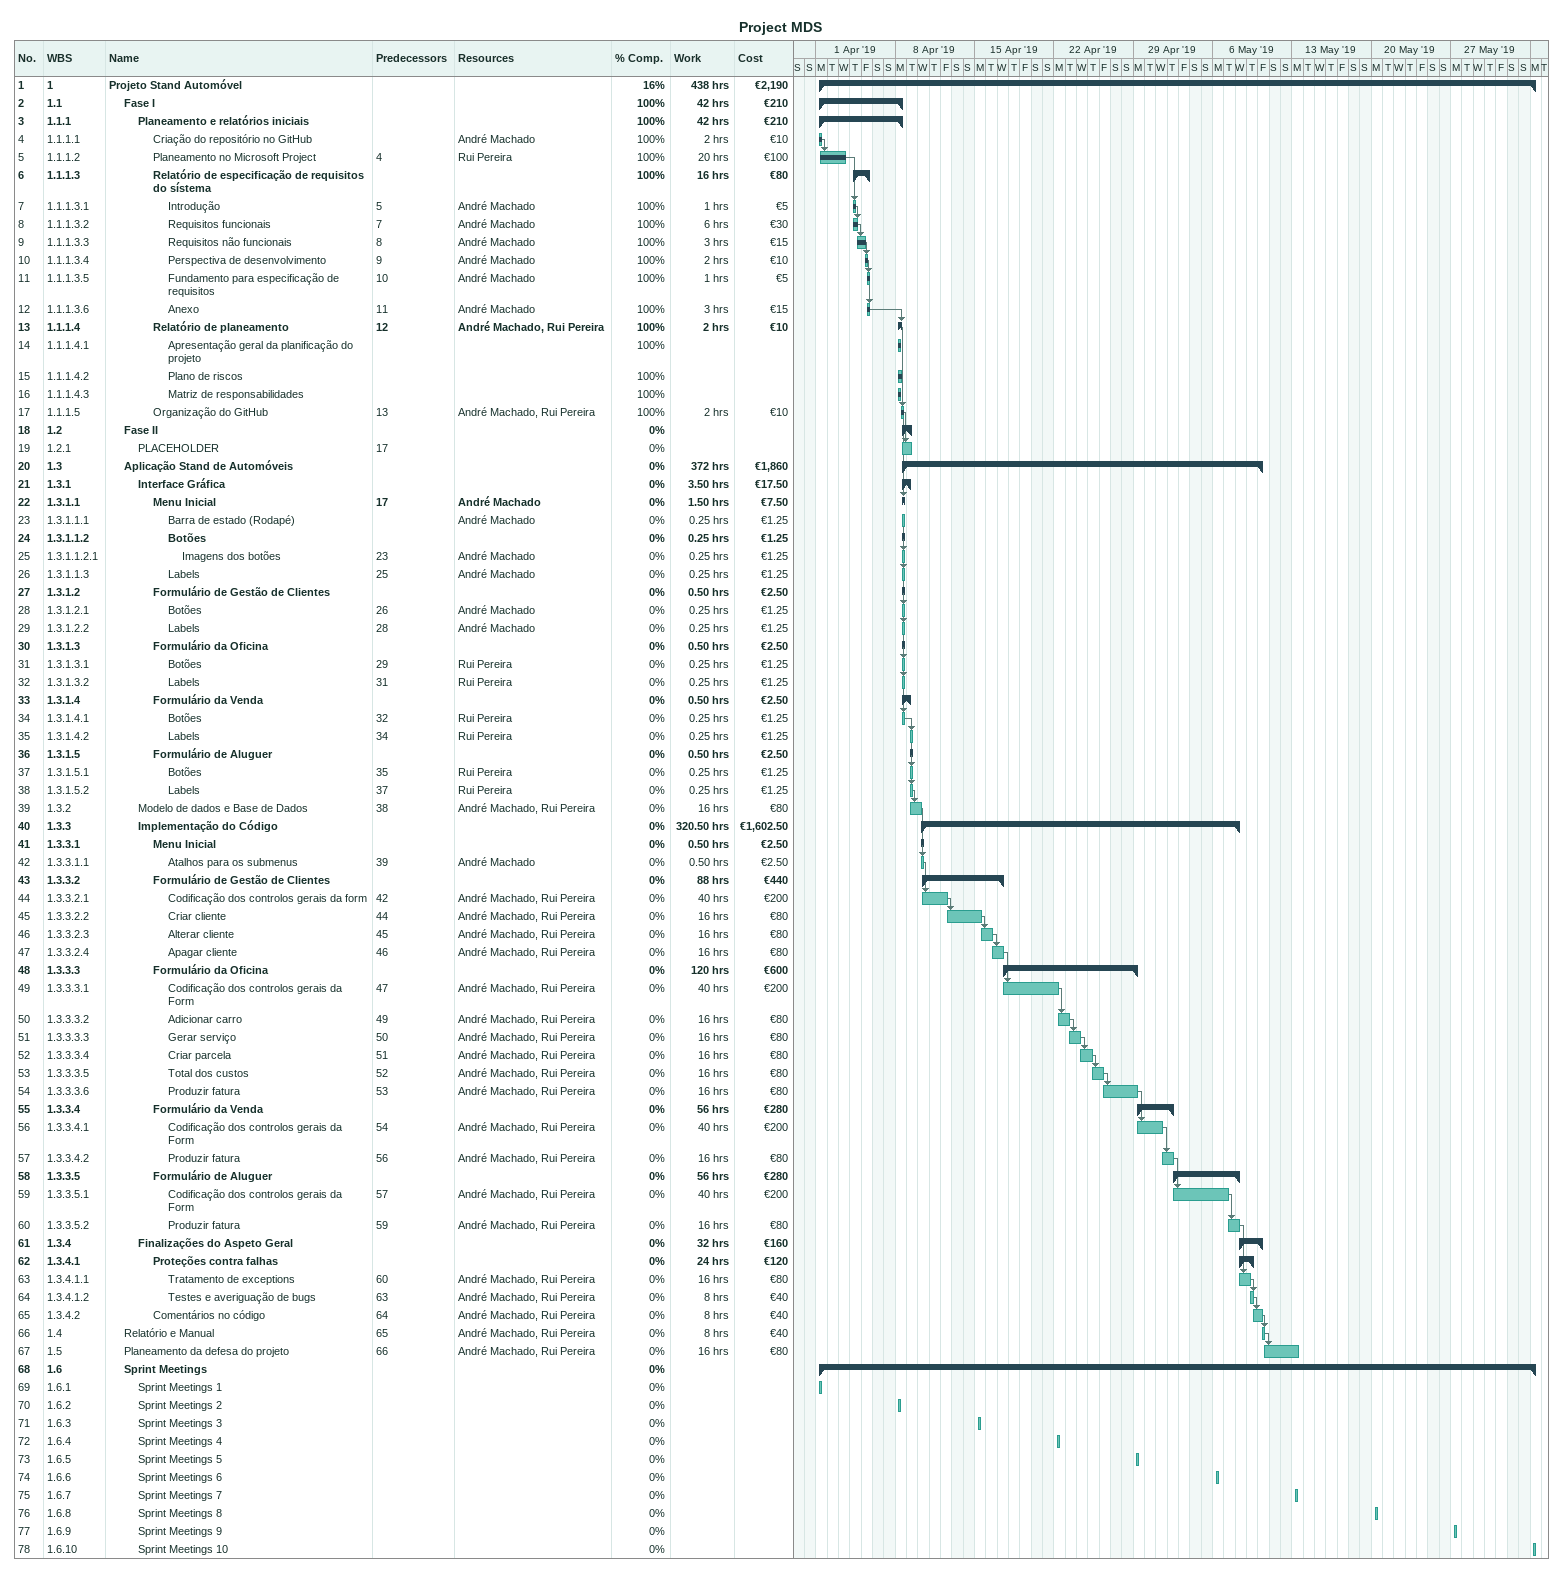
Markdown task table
Project MDS

| ID | WBS | Task | Start | Finish | Predecessors | Resources | % complete | Work (h) | Cost (€) |
|---|---|---|---|---|---|---|---|---|---|
| 1 | 1 | **Projeto Stand Automóvel** | 2019-04-01 | 2019-06-03 |  |  | 16 | 438 | 2190 |
| 2 | 1.1 | **Fase I** | 2019-04-01 | 2019-04-08 |  |  | 100 | 42 | 210 |
| 3 | 1.1.1 | **Planeamento e relatórios iniciais** | 2019-04-01 | 2019-04-08 |  |  | 100 | 42 | 210 |
| 4 | 1.1.1.1 | Criação do repositório no GitHub | 2019-04-01 | 2019-04-01 |  | André Machado | 100 | 2 | 10 |
| 5 | 1.1.1.2 | Planeamento no Microsoft Project | 2019-04-01 | 2019-04-03 | 4 | Rui Pereira | 100 | 20 | 100 |
| 6 | 1.1.1.3 | **Relatório de especificação de requisitos do sístema** | 2019-04-04 | 2019-04-05 |  |  | 100 | 16 | 80 |
| 7 | 1.1.1.3.1 | Introdução | 2019-04-04 | 2019-04-04 | 5 | André Machado | 100 | 1 | 5 |
| 8 | 1.1.1.3.2 | Requisitos funcionais | 2019-04-04 | 2019-04-04 | 7 | André Machado | 100 | 6 | 30 |
| 9 | 1.1.1.3.3 | Requisitos não funcionais | 2019-04-04 | 2019-04-05 | 8 | André Machado | 100 | 3 | 15 |
| 10 | 1.1.1.3.4 | Perspectiva de desenvolvimento | 2019-04-05 | 2019-04-05 | 9 | André Machado | 100 | 2 | 10 |
| 11 | 1.1.1.3.5 | Fundamento para especificação de requisitos | 2019-04-05 | 2019-04-05 | 10 | André Machado | 100 | 1 | 5 |
| 12 | 1.1.1.3.6 | Anexo | 2019-04-05 | 2019-04-05 | 11 | André Machado | 100 | 3 | 15 |
| 13 | 1.1.1.4 | **Relatório de planeamento** | 2019-04-08 | 2019-04-08 | 12 | André Machado, Rui Pereira | 100 | 2 | 10 |
| 14 | 1.1.1.4.1 | Apresentação geral da planificação do projeto | 2019-04-08 | 2019-04-08 |  |  | 100 |  |  |
| 15 | 1.1.1.4.2 | Plano de riscos | 2019-04-08 | 2019-04-08 |  |  | 100 |  |  |
| 16 | 1.1.1.4.3 | Matriz de responsabilidades | 2019-04-08 | 2019-04-08 |  |  | 100 |  |  |
| 17 | 1.1.1.5 | Organização do GitHub | 2019-04-08 | 2019-04-08 | 13 | André Machado, Rui Pereira | 100 | 2 | 10 |
| 18 | 1.2 | **Fase II** | 2019-04-08 | 2019-04-09 |  |  | 0 |  |  |
| 19 | 1.2.1 | PLACEHOLDER | 2019-04-08 | 2019-04-09 | 17 |  | 0 |  |  |
| 20 | 1.3 | **Aplicação Stand de Automóveis** | 2019-04-08 | 2019-05-10 |  |  | 0 | 372 | 1860 |
| 21 | 1.3.1 | **Interface Gráfica** | 2019-04-08 | 2019-04-09 |  |  | 0 | 3.50 | 17.50 |
| 22 | 1.3.1.1 | **Menu Inicial** | 2019-04-08 | 2019-04-08 | 17 | André Machado | 0 | 1.50 | 7.50 |
| 23 | 1.3.1.1.1 | Barra de estado (Rodapé) | 2019-04-08 | 2019-04-08 |  | André Machado | 0 | 0.25 | 1.25 |
| 24 | 1.3.1.1.2 | **Botões** | 2019-04-08 | 2019-04-08 |  |  | 0 | 0.25 | 1.25 |
| 25 | 1.3.1.1.2.1 | Imagens dos botões | 2019-04-08 | 2019-04-08 | 23 | André Machado | 0 | 0.25 | 1.25 |
| 26 | 1.3.1.1.3 | Labels | 2019-04-08 | 2019-04-08 | 25 | André Machado | 0 | 0.25 | 1.25 |
| 27 | 1.3.1.2 | **Formulário de Gestão de Clientes** | 2019-04-08 | 2019-04-08 |  |  | 0 | 0.50 | 2.50 |
| 28 | 1.3.1.2.1 | Botões | 2019-04-08 | 2019-04-08 | 26 | André Machado | 0 | 0.25 | 1.25 |
| 29 | 1.3.1.2.2 | Labels | 2019-04-08 | 2019-04-08 | 28 | André Machado | 0 | 0.25 | 1.25 |
| 30 | 1.3.1.3 | **Formulário da Oficina** | 2019-04-08 | 2019-04-08 |  |  | 0 | 0.50 | 2.50 |
| 31 | 1.3.1.3.1 | Botões | 2019-04-08 | 2019-04-08 | 29 | Rui Pereira | 0 | 0.25 | 1.25 |
| 32 | 1.3.1.3.2 | Labels | 2019-04-08 | 2019-04-08 | 31 | Rui Pereira | 0 | 0.25 | 1.25 |
| 33 | 1.3.1.4 | **Formulário da Venda** | 2019-04-08 | 2019-04-09 |  |  | 0 | 0.50 | 2.50 |
| 34 | 1.3.1.4.1 | Botões | 2019-04-08 | 2019-04-08 | 32 | Rui Pereira | 0 | 0.25 | 1.25 |
| 35 | 1.3.1.4.2 | Labels | 2019-04-09 | 2019-04-09 | 34 | Rui Pereira | 0 | 0.25 | 1.25 |
| 36 | 1.3.1.5 | **Formulário de Aluguer** | 2019-04-09 | 2019-04-09 |  |  | 0 | 0.50 | 2.50 |
| 37 | 1.3.1.5.1 | Botões | 2019-04-09 | 2019-04-09 | 35 | Rui Pereira | 0 | 0.25 | 1.25 |
| 38 | 1.3.1.5.2 | Labels | 2019-04-09 | 2019-04-09 | 37 | Rui Pereira | 0 | 0.25 | 1.25 |
| 39 | 1.3.2 | Modelo de dados e Base de Dados | 2019-04-09 | 2019-04-10 | 38 | André Machado, Rui Pereira | 0 | 16 | 80 |
| 40 | 1.3.3 | **Implementação do Código** | 2019-04-10 | 2019-05-08 |  |  | 0 | 320.50 | 1602.50 |
| 41 | 1.3.3.1 | **Menu Inicial** | 2019-04-10 | 2019-04-10 |  |  | 0 | 0.50 | 2.50 |
| 42 | 1.3.3.1.1 | Atalhos para os submenus | 2019-04-10 | 2019-04-10 | 39 | André Machado | 0 | 0.50 | 2.50 |
| 43 | 1.3.3.2 | **Formulário de Gestão de Clientes** | 2019-04-10 | 2019-04-17 |  |  | 0 | 88 | 440 |
| 44 | 1.3.3.2.1 | Codificação dos controlos gerais da form | 2019-04-10 | 2019-04-12 | 42 | André Machado, Rui Pereira | 0 | 40 | 200 |
| 45 | 1.3.3.2.2 | Criar cliente | 2019-04-12 | 2019-04-15 | 44 | André Machado, Rui Pereira | 0 | 16 | 80 |
| 46 | 1.3.3.2.3 | Alterar cliente | 2019-04-15 | 2019-04-16 | 45 | André Machado, Rui Pereira | 0 | 16 | 80 |
| 47 | 1.3.3.2.4 | Apagar cliente | 2019-04-16 | 2019-04-17 | 46 | André Machado, Rui Pereira | 0 | 16 | 80 |
| 48 | 1.3.3.3 | **Formulário da Oficina** | 2019-04-17 | 2019-04-29 |  |  | 0 | 120 | 600 |
| 49 | 1.3.3.3.1 | Codificação dos controlos gerais da Form | 2019-04-17 | 2019-04-22 | 47 | André Machado, Rui Pereira | 0 | 40 | 200 |
| 50 | 1.3.3.3.2 | Adicionar carro | 2019-04-22 | 2019-04-23 | 49 | André Machado, Rui Pereira | 0 | 16 | 80 |
| 51 | 1.3.3.3.3 | Gerar serviço | 2019-04-23 | 2019-04-24 | 50 | André Machado, Rui Pereira | 0 | 16 | 80 |
| 52 | 1.3.3.3.4 | Criar parcela | 2019-04-24 | 2019-04-25 | 51 | André Machado, Rui Pereira | 0 | 16 | 80 |
| 53 | 1.3.3.3.5 | Total dos custos | 2019-04-25 | 2019-04-26 | 52 | André Machado, Rui Pereira | 0 | 16 | 80 |
| 54 | 1.3.3.3.6 | Produzir fatura | 2019-04-26 | 2019-04-29 | 53 | André Machado, Rui Pereira | 0 | 16 | 80 |
| 55 | 1.3.3.4 | **Formulário da Venda** | 2019-04-29 | 2019-05-02 |  |  | 0 | 56 | 280 |
| 56 | 1.3.3.4.1 | Codificação dos controlos gerais da Form | 2019-04-29 | 2019-05-01 | 54 | André Machado, Rui Pereira | 0 | 40 | 200 |
| 57 | 1.3.3.4.2 | Produzir fatura | 2019-05-01 | 2019-05-02 | 56 | André Machado, Rui Pereira | 0 | 16 | 80 |
| 58 | 1.3.3.5 | **Formulário de Aluguer** | 2019-05-02 | 2019-05-08 |  |  | 0 | 56 | 280 |
| 59 | 1.3.3.5.1 | Codificação dos controlos gerais da Form | 2019-05-02 | 2019-05-07 | 57 | André Machado, Rui Pereira | 0 | 40 | 200 |
| 60 | 1.3.3.5.2 | Produzir fatura | 2019-05-07 | 2019-05-08 | 59 | André Machado, Rui Pereira | 0 | 16 | 80 |
| 61 | 1.3.4 | **Finalizações do Aspeto Geral** | 2019-05-08 | 2019-05-10 |  |  | 0 | 32 | 160 |
| 62 | 1.3.4.1 | **Proteções contra falhas** | 2019-05-08 | 2019-05-09 |  |  | 0 | 24 | 120 |
| 63 | 1.3.4.1.1 | Tratamento de exceptions | 2019-05-08 | 2019-05-09 | 60 | André Machado, Rui Pereira | 0 | 16 | 80 |
| 64 | 1.3.4.1.2 | Testes e averiguação de bugs | 2019-05-09 | 2019-05-09 | 63 | André Machado, Rui Pereira | 0 | 8 | 40 |
| 65 | 1.3.4.2 | Comentários no código | 2019-05-09 | 2019-05-10 | 64 | André Machado, Rui Pereira | 0 | 8 | 40 |
| 66 | 1.4 | Relatório e Manual | 2019-05-10 | 2019-05-10 | 65 | André Machado, Rui Pereira | 0 | 8 | 40 |
| 67 | 1.5 | Planeamento da defesa do projeto | 2019-05-10 | 2019-05-13 | 66 | André Machado, Rui Pereira | 0 | 16 | 80 |
| 68 | 1.6 | **Sprint Meetings** | 2019-04-01 | 2019-06-03 |  |  | 0 |  |  |
| 69 | 1.6.1 | Sprint Meetings 1 | 2019-04-01 | 2019-04-01 |  |  | 0 |  |  |
| 70 | 1.6.2 | Sprint Meetings 2 | 2019-04-08 | 2019-04-08 |  |  | 0 |  |  |
| 71 | 1.6.3 | Sprint Meetings 3 | 2019-04-15 | 2019-04-15 |  |  | 0 |  |  |
| 72 | 1.6.4 | Sprint Meetings 4 | 2019-04-22 | 2019-04-22 |  |  | 0 |  |  |
| 73 | 1.6.5 | Sprint Meetings 5 | 2019-04-29 | 2019-04-29 |  |  | 0 |  |  |
| 74 | 1.6.6 | Sprint Meetings 6 | 2019-05-06 | 2019-05-06 |  |  | 0 |  |  |
| 75 | 1.6.7 | Sprint Meetings 7 | 2019-05-13 | 2019-05-13 |  |  | 0 |  |  |
| 76 | 1.6.8 | Sprint Meetings 8 | 2019-05-20 | 2019-05-20 |  |  | 0 |  |  |
| 77 | 1.6.9 | Sprint Meetings 9 | 2019-05-27 | 2019-05-27 |  |  | 0 |  |  |
| 78 | 1.6.10 | Sprint Meetings 10 | 2019-06-03 | 2019-06-03 |  |  | 0 |  |  |
